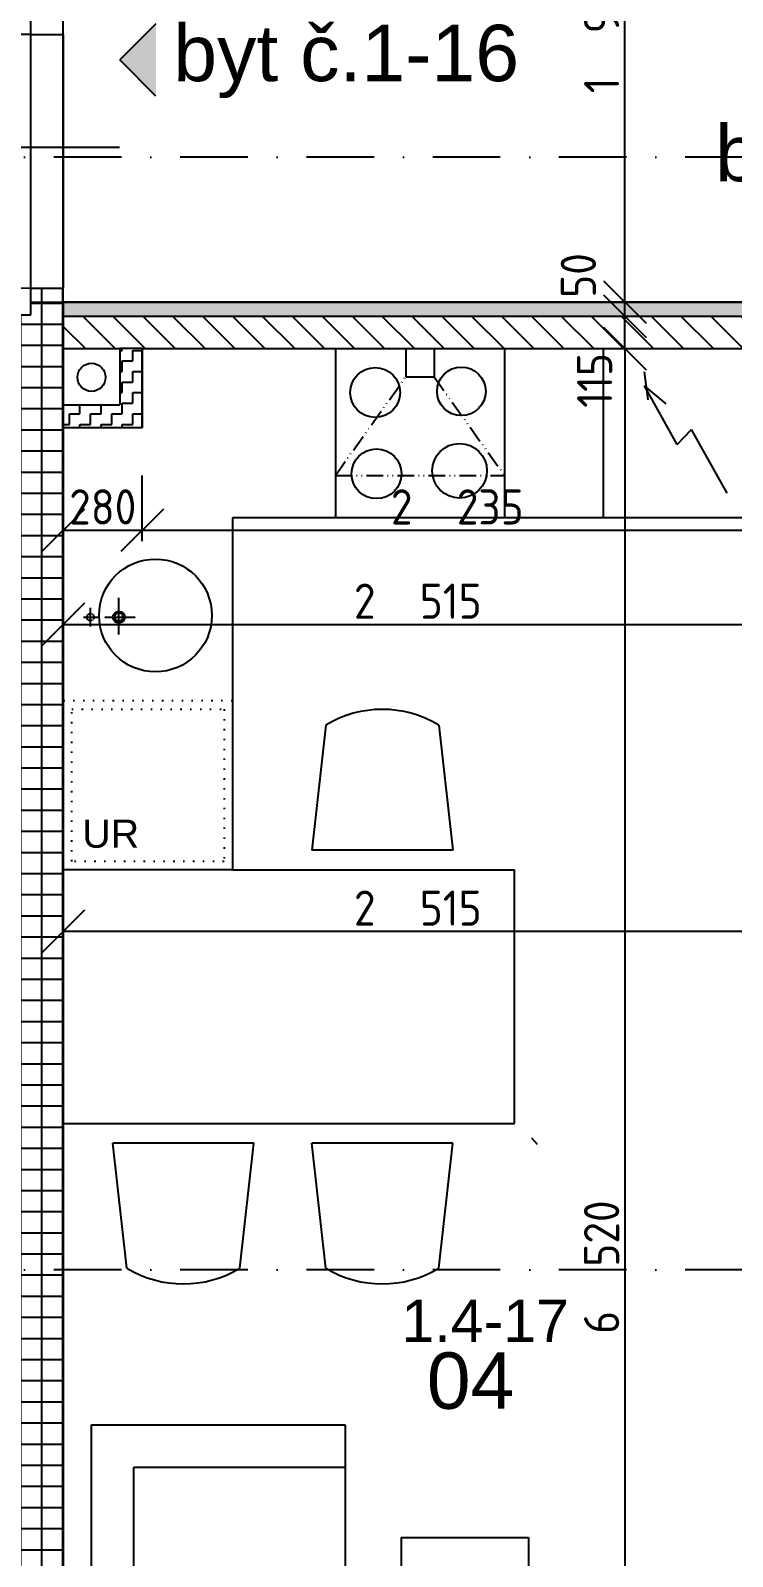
# Model space of a CAD drawing. Extents: x 4511820 to 5180432, y -1526536 to -944957.
# Drawn here: x 5129586 to 5132076, y -1295777 to -1290361 of the extents above; entities that cross this region are included whole.
import ezdxf

# ---------------------------------------------------------------- set-up
doc = ezdxf.new("R2010")
doc.units = 0
doc.header["$MEASUREMENT"] = 0
for name, pattern in [('ACAD_ISO07W100', [3.5, 0.5, -3]), ('ACAD_ISO12W100', [22, 12, -3, 0.5, -3, 0.5, -3]), ('BODKOCIARKOVANA_3', [5.6, 3, -1.3, 0, -1.3]), ('DASHED', [0.75, 0.5, -0.25])]:
    doc.linetypes.add(name, pattern=pattern)
doc.layers.get('0').update_dxf_attribs({"linetype": 'CONTINUOUS'})
doc.layers.get('Defpoints').update_dxf_attribs({"color": 61, "linetype": 'CONTINUOUS'})
for name, color, linetype in [('DVERE', 45, 'CONTINUOUS'), ('KÓTY', 4, 'CONTINUOUS'), ('MÚRY', 1, 'CONTINUOUS'), ('osi', 253, 'CONTINUOUS'), ('Plochy', 41, 'CONTINUOUS'), ('POPIS', 7, 'CONTINUOUS'), ('TENKÁ', 7, 'CONTINUOUS'), ('ZARIADENIE', 47, 'CONTINUOUS'), ('ZARIADENIE1', 145, 'CONTINUOUS'), ('zz-vetr', 52, 'CONTINUOUS'), ('ŠRAFY', 82, 'CONTINUOUS')]:
    doc.layers.add(name, color=color, linetype=linetype)
doc.styles.add('ARIAL', font='arial.ttf')
doc.styles.add('Style-Arial', font='arial.ttf')
doc.styles.add('STYLE1', font='isocp.shx')
doc.dimstyles.new('STANDARD-50', dxfattribs={"dimtxt": 125, "dimasz": 150, "dimexe": 10, "dimexo": 200, "dimgap": 20, "dimtad": 1, "dimdsep": 46, "dimlunit": 6, "dimtxsty": 'STYLE1', "dimblk1": 'OBLIQUE', "dimblk2": 'OBLIQUE', "dimsah": 1, "dimcen": 2.5, "dimse1": 1, "dimse2": 1, "dimadec": 0, "dimazin": 0, "dimtfac": 1, "dimtmove": 1, "dimatfit": 3, "dimldrblk": 'OBLIQUE', "dimfxl": 1, "dimtolj": 1, "dimtzin": 0, "dimarcsym": 0})

# ---------------------------------------------------------------- blocks, each defined once
blk = doc.blocks.new('SESACKA ROH1')
at = {"layer": 'ZARIADENIE', "color": 30, "ltscale": 0.25}
for p, q in [((4444944, -1318705.2), (4444944, -1317105.2)), ((4444944, -1317105.2), (4445844, -1317105.2)), ((4445094, -1318555.2), (4445094, -1317105.2)), ((4445844, -1317105.2), (4445844, -1317805.2)), ((4447444, -1317805.2), (4445844, -1317805.2)), ((4445844, -1317805.2), (4445844, -1318555.2)), ((4446569, -1317805.2), (4446569, -1318555.2)), ((4447294, -1318555.2), (4447294, -1317805.2)), ((4447444, -1318705.2), (4447444, -1317805.2)), ((4445094, -1318555.2), (4447294, -1318555.2)), ((4444944, -1318705.2), (4447444, -1318705.2))]:
    blk.add_line(p, q, dxfattribs=at)
at = {"layer": 'ZARIADENIE', "color": 45, "ltscale": 0.25}
blk.add_lwpolyline([(4447044, -1317155.2), (4446044, -1317155.2), (4446044, -1317605.2), (4447044, -1317605.2)], close=True, dxfattribs=at)
blk = doc.blocks.new('_OBLIQUE')
at = {"color": 0, "linetype": 'ByBlock'}
blk.add_line((-0.5, -0.5), (0.5, 0.5), dxfattribs=at)
blk = doc.blocks.new('*D25285')
at = {"layer": 'Defpoints', "color": 0}
for p in [(5131694.5, -1289385.2), (5131694.5, -1289385.2), (5131694.5, -1291325.2)]:
    blk.add_point(p, dxfattribs=at)
at = {"layer": 'KÓTY', "color": 0, "lineweight": -2}
blk.add_line((5131694.5, -1291325.2), (5131694.5, -1289385.2), dxfattribs=at)
at = {"layer": 'KÓTY', "color": 0, "linetype": 'ByBlock', "lineweight": -2, "xscale": 150, "yscale": 150, "zscale": 150}
for p, rotation in [((5131694.5, -1289385.2), 90), ((5131694.5, -1291325.2), 270)]:
    blk.add_blockref('_OBLIQUE', p, dxfattribs=dict(at, rotation=rotation))
at = {"layer": 'KÓTY', "color": 0, "insert": (5131612, -1290355.2), "char_height": 125, "attachment_point": 5, "rotation": 90, "style": 'STYLE1'}
blk.add_mtext('\\A1;1ﾠ940', dxfattribs=at)
blk = doc.blocks.new('*D25304')
at = {"layer": 'Defpoints', "color": 0}
for p in [(5132217.5, -1291490.2), (5131694.5, -1298010.2), (5132635, -1298010.2)]:
    blk.add_point(p, dxfattribs=at)
at = {"layer": 'KÓTY', "color": 0, "lineweight": -2}
blk.add_line((5131694.5, -1291490.2), (5131694.5, -1298010.2), dxfattribs=at)
at = {"layer": 'KÓTY', "color": 0, "linetype": 'ByBlock', "lineweight": -2, "xscale": 150, "yscale": 150, "zscale": 150}
for p, rotation in [((5131694.5, -1291490.2), 90), ((5131694.5, -1298010.2), 270)]:
    blk.add_blockref('_OBLIQUE', p, dxfattribs=dict(at, rotation=rotation))
at = {"layer": 'KÓTY', "color": 0, "insert": (5131612, -1294750.2), "char_height": 125, "attachment_point": 5, "rotation": 90, "style": 'STYLE1'}
blk.add_mtext('\\A1;6ﾠ520', dxfattribs=at)
blk = doc.blocks.new('*D25305')
at = {"layer": 'Defpoints', "color": 0}
for p in [(5131694.5, -1291375.2), (5131694.5, -1291375.2), (5131694.5, -1291490.2)]:
    blk.add_point(p, dxfattribs=at)
at = {"layer": 'KÓTY', "color": 0, "lineweight": -2}
blk.add_line((5131694.5, -1291490.2), (5131694.5, -1291375.2), dxfattribs=at)
at = {"layer": 'KÓTY', "color": 0, "linetype": 'ByBlock', "lineweight": -2, "xscale": 150, "yscale": 150, "zscale": 150}
for p, rotation in [((5131694.5, -1291375.2), 90), ((5131694.5, -1291490.2), 270)]:
    blk.add_blockref('_OBLIQUE', p, dxfattribs=dict(at, rotation=rotation))
at = {"layer": 'KÓTY', "color": 0, "insert": (5131587, -1291603), "char_height": 125, "attachment_point": 5, "rotation": 90, "style": 'STYLE1'}
blk.add_mtext('\\A1;115', dxfattribs=at)
blk = doc.blocks.new('*D25306')
at = {"layer": 'Defpoints', "color": 0}
for p in [(5131694.5, -1291325.2), (5131694.5, -1291325.2), (5131694.5, -1291375.2)]:
    blk.add_point(p, dxfattribs=at)
at = {"layer": 'KÓTY', "color": 0, "lineweight": -2}
blk.add_line((5131694.5, -1291375.2), (5131694.5, -1291325.2), dxfattribs=at)
at = {"layer": 'KÓTY', "color": 0, "linetype": 'ByBlock', "lineweight": -2, "xscale": 150, "yscale": 150, "zscale": 150}
for p, rotation in [((5131694.5, -1291325.2), 90), ((5131694.5, -1291375.2), 270)]:
    blk.add_blockref('_OBLIQUE', p, dxfattribs=dict(at, rotation=rotation))
at = {"layer": 'KÓTY', "color": 0, "insert": (5131529.5, -1291230.5), "char_height": 125, "attachment_point": 5, "rotation": 90, "style": 'STYLE1'}
blk.add_mtext('\\A1;50', dxfattribs=at)
blk = doc.blocks.new('*D25313')
at = {"layer": 'Defpoints', "color": 0}
for p in [(5129702.5, -1293190.2), (5132217.5, -1293190.2), (5129702.5, -1293558.5)]:
    blk.add_point(p, dxfattribs=at)
at = {"layer": 'KÓTY', "color": 0, "lineweight": -2}
blk.add_line((5132217.5, -1293558.5), (5129702.5, -1293558.5), dxfattribs=at)
at = {"layer": 'KÓTY', "color": 0, "linetype": 'ByBlock', "lineweight": -2, "xscale": 150, "yscale": 150, "zscale": 150, "rotation": 180}
blk.add_blockref('_OBLIQUE', (5129702.5, -1293558.5), dxfattribs=at)
at = {"layer": 'KÓTY', "color": 0, "linetype": 'ByBlock', "lineweight": -2, "xscale": 150, "yscale": 150, "zscale": 150}
blk.add_blockref('_OBLIQUE', (5132217.5, -1293558.5), dxfattribs=at)
at = {"layer": 'KÓTY', "color": 0, "insert": (5130960, -1293476), "char_height": 125, "attachment_point": 5, "style": 'STYLE1'}
blk.add_mtext('\\A1;2ﾠ515', dxfattribs=at)
blk = doc.blocks.new('*D25320')
at = {"layer": 'Defpoints', "color": 0}
for p in [(5129702.5, -1291800.2), (5129982.5, -1291800.2), (5129982.5, -1292134.5)]:
    blk.add_point(p, dxfattribs=at)
at = {"layer": 'KÓTY', "color": 0, "lineweight": -2}
blk.add_line((5129702.5, -1292134.5), (5129982.5, -1292134.5), dxfattribs=at)
at = {"layer": 'KÓTY', "color": 0, "linetype": 'ByBlock', "lineweight": -2, "xscale": 150, "yscale": 150, "zscale": 150, "rotation": 180}
blk.add_blockref('_OBLIQUE', (5129702.5, -1292134.5), dxfattribs=at)
at = {"layer": 'KÓTY', "color": 0, "linetype": 'ByBlock', "lineweight": -2, "xscale": 150, "yscale": 150, "zscale": 150}
blk.add_blockref('_OBLIQUE', (5129982.5, -1292134.5), dxfattribs=at)
at = {"layer": 'KÓTY', "color": 0, "insert": (5129842.5, -1292052), "char_height": 125, "attachment_point": 5, "style": 'STYLE1'}
blk.add_mtext('\\A1;280', dxfattribs=at)
blk = doc.blocks.new('*D25321')
at = {"layer": 'Defpoints', "color": 0}
for p in [(5129982.5, -1291770.2), (5132217.5, -1291820.2), (5132217.5, -1292134.5)]:
    blk.add_point(p, dxfattribs=at)
at = {"layer": 'KÓTY', "color": 0, "lineweight": -2}
blk.add_line((5129982.5, -1292134.5), (5132217.5, -1292134.5), dxfattribs=at)
at = {"layer": 'KÓTY', "color": 0, "linetype": 'ByBlock', "lineweight": -2, "xscale": 150, "yscale": 150, "zscale": 150, "rotation": 180}
blk.add_blockref('_OBLIQUE', (5129982.5, -1292134.5), dxfattribs=at)
at = {"layer": 'KÓTY', "color": 0, "linetype": 'ByBlock', "lineweight": -2, "xscale": 150, "yscale": 150, "zscale": 150}
blk.add_blockref('_OBLIQUE', (5132217.5, -1292134.5), dxfattribs=at)
at = {"layer": 'KÓTY', "color": 0, "insert": (5131100, -1292052), "char_height": 125, "attachment_point": 5, "style": 'STYLE1'}
blk.add_mtext('\\A1;2ﾠ235', dxfattribs=at)
blk = doc.blocks.new('*D25322')
at = {"layer": 'Defpoints', "color": 0}
for p in [(5129702.5, -1291770.2), (5132217.5, -1291820.2), (5132217.5, -1292469)]:
    blk.add_point(p, dxfattribs=at)
at = {"layer": 'KÓTY', "color": 0, "lineweight": -2}
blk.add_line((5129702.5, -1292469), (5132217.5, -1292469), dxfattribs=at)
at = {"layer": 'KÓTY', "color": 0, "linetype": 'ByBlock', "lineweight": -2, "xscale": 150, "yscale": 150, "zscale": 150, "rotation": 180}
blk.add_blockref('_OBLIQUE', (5129702.5, -1292469), dxfattribs=at)
at = {"layer": 'KÓTY', "color": 0, "linetype": 'ByBlock', "lineweight": -2, "xscale": 150, "yscale": 150, "zscale": 150}
blk.add_blockref('_OBLIQUE', (5132217.5, -1292469), dxfattribs=at)
at = {"layer": 'KÓTY', "color": 0, "insert": (5130960, -1292386.5), "char_height": 125, "attachment_point": 5, "style": 'STYLE1'}
blk.add_mtext('\\A1;2ﾠ515', dxfattribs=at)

msp = doc.modelspace()

# ---------------------------------------------------------------- hatches: boundary and pattern name
at = {"layer": 'TENKÁ'}
h = msp.add_hatch(color=256, dxfattribs=at)
h.dxf.hatch_style = 1
h.paths.add_polyline_path([(5130030.91, -1290336.781), (5130030.91, -1290593.602), (5129902.5, -1290465.191)])
at = {"layer": 'ŠRAFY', "ltscale": 0.25}
h = msp.add_hatch(dxfattribs=at)
h.set_pattern_fill('ANSI37', color=256, scale=600, angle=45)
h.set_pattern_definition([(90, (-3307273.674, 493071.734), (-75, 1e-14), []), (180, (-3307273.674, 493071.734), (-1e-14, -75), [])])
h.paths.add_polyline_path([(5129702.5, -1291820.191), (5129702.5, -1291740.191), (5129702.5, -1291440.191), (5129702.5, -1291325.191), (5129702.5, -1291275.191), (5129587.5, -1291275.191), (5129587.5, -1291370.191), (5129402.5, -1291370.191), (5129402.5, -1291450.191), (5129402.5, -1292025.191), (5129402.5, -1292165.191), (5129402.5, -1292170.191), (5129402.5, -1293420.191), (5129402.5, -1294020.191), (5129402.5, -1294915.191), (5129402.5, -1299245.191), (5129702.5, -1299245.191), (5129702.5, -1298185.191), (5129702.5, -1298010.191), (5129702.5, -1294190.191), (5129702.5, -1293290.191), (5129702.5, -1292690.191)])
at = {"layer": 'ŠRAFY'}
h = msp.add_hatch(dxfattribs=at)
h.set_pattern_fill('DOTS', color=256, scale=250)
h.set_pattern_definition([(0, (9e-09, -175831), (7.8125, 15.625), [0, -15.625])])
h.paths.add_polyline_path([(5133042.5, -1291325.191), (5129702.5, -1291325.191), (5129702.5, -1291375.191), (5133042.5, -1291375.191)])
at = {"layer": 'ŠRAFY', "ltscale": 0.25}
h = msp.add_hatch(dxfattribs=at)
h.set_pattern_fill('ANSI31', color=256, scale=600, angle=90, style=0)
h.set_pattern_definition([(135, (-2904913.184, 46831.926), (-53.0330086, -53.0330086), [])])
h.paths.add_polyline_path([(5129702.5, -1291490.191), (5129902.5, -1291490.191), (5129982.5, -1291490.191), (5130667.5, -1291490.191), (5130917.5, -1291490.191), (5131017.5, -1291490.191), (5131267.5, -1291490.191), (5131617.5, -1291490.191), (5132217.5, -1291490.191), (5132332.5, -1291490.191), (5132902.5, -1291490.191), (5132932.5, -1291490.191), (5133042.5, -1291490.191), (5133042.5, -1291375.191), (5129702.5, -1291375.191)])
h = msp.add_hatch(dxfattribs=at)
h.set_pattern_fill('ZIGZAG', color=256, scale=300, style=0)
h.set_pattern_definition([(0, (-68338.5, 127991), (37.5, 37.5), [37.5, -37.5]), (90, (-68301, 127991), (-37.5, 37.5), [37.5, -37.5])])
h.paths.add_polyline_path([(5129902.5, -1291690.191), (5129702.5, -1291690.191), (5129702.5, -1291770.191), (5129982.5, -1291770.191), (5129982.5, -1291490.191), (5129902.5, -1291490.191)])

# ---------------------------------------------------------------- linework, layer by layer
at = {"layer": 'DVERE'}
for p, q in [((5129587.5, -1290375.191), (5128687.5, -1290375.191)), ((5129587.5, -1291275.191), (5129587.5, -1290375.191)), ((5129702.5, -1290375.191), (5129702.5, -1291275.191))]:
    msp.add_line(p, q, dxfattribs=at)
at = {"layer": 'DVERE', "ltscale": 0.25}
msp.add_line((5127965.558, -1290775.191), (5129902.156, -1290775.191), dxfattribs=at)
msp.add_line((5127965.558, -1290775.191), (5129902.156, -1290775.191), dxfattribs=at)
at = {"layer": 'DVERE'}
msp.add_arc((5129587.5, -1290375.191), 900, 180, 270, dxfattribs=at)
at = {"layer": 'KÓTY'}
msp.add_line((5129982.5, -1292173), (5129982.5, -1291940), dxfattribs=at)
at = {"layer": 'MÚRY'}
for p, q in [((5129702.5, -1290375.191), (5129702.5, -1286325.191)), ((5129587.5, -1290375.191), (5129587.5, -1290325.191)), ((5129702.5, -1290375.191), (5129702.5, -1290325.191)), ((5129587.5, -1290375.191), (5129702.5, -1290375.191)), ((5129587.5, -1291275.191), (5129702.5, -1291275.191)), ((5129587.5, -1291370.191), (5129587.5, -1291275.191)), ((5129702.5, -1291325.191), (5129702.5, -1291275.191)), ((5129702.5, -1291325.191), (5133142.5, -1291325.191)), ((5129102.5, -1291370.191), (5129587.5, -1291370.191)), ((5129702.5, -1291490.191), (5129702.5, -1291690.191)), ((5129702.5, -1291490.191), (5129902.5, -1291490.191)), ((5129902.5, -1291490.191), (5129902.5, -1291690.191)), ((5129982.5, -1291490.191), (5132217.5, -1291490.191)), ((5129982.5, -1291490.191), (5129982.5, -1291770.191)), ((5129702.5, -1291690.191), (5129902.5, -1291690.191)), ((5129702.5, -1291770.191), (5129702.5, -1298010.191)), ((5129702.5, -1291770.191), (5129982.5, -1291770.191))]:
    msp.add_line(p, q, dxfattribs=at)
at = {"layer": 'osi', "linetype": 'BODKOCIARKOVANA_3', "ltscale": 80}
for p, q in [((5157242.5, -1290810.191), (5093572.5, -1290810.191)), ((5157242.5, -1294760.191), (5093572.5, -1294760.191))]:
    msp.add_line(p, q, dxfattribs=at)
at = {"layer": 'Plochy'}
for points in [[(5129702.5, -1291325.191), (5129702.5, -1289385.191), (5130902.5, -1289385.191), (5130902.5, -1289665.191), (5132002.5, -1289665.191), (5132002.5, -1289700.191), (5132202.5, -1289700.191), (5132202.5, -1288275.191), (5134002.5, -1288275.191), (5134002.5, -1286325.191), (5136042.5, -1286325.191), (5136042.5, -1289510.191), (5135757.5, -1289510.191), (5135757.5, -1289990.191), (5136042.5, -1289990.191), (5136042.5, -1291325.191)], [(5129702.5, -1291770.191), (5129982.5, -1291770.191), (5129982.5, -1291490.191), (5132217.5, -1291490.191), (5132217.5, -1293190.191), (5134042.5, -1293190.191), (5134042.5, -1294855.191), (5132967.5, -1294855.191), (5132967.5, -1294510.191), (5132852.5, -1294510.191), (5132852.5, -1298010.191), (5129702.5, -1298010.191)]]:
    msp.add_lwpolyline(points, close=True, dxfattribs=at)
at = {"layer": 'TENKÁ'}
for p, q in [((5130030.91, -1290336.781), (5129902.5, -1290465.191)), ((5130030.91, -1290593.602), (5129902.5, -1290465.191)), ((5129587.5, -1291325.191), (5129702.5, -1291325.191)), ((5129702.5, -1291325.191), (5129702.5, -1291490.191)), ((5129702.5, -1291375.191), (5133142.5, -1291375.191)), ((5129982.5, -1291490.191), (5129902.5, -1291490.191)), ((5129702.5, -1291690.191), (5129702.5, -1291770.191))]:
    msp.add_line(p, q, dxfattribs=at)
at = {"layer": 'ZARIADENIE', "color": 45, "ltscale": 0.25}
for p, q in [((5130633.997, -1292826.455), (5130583.997, -1293270.583)), ((5131033.997, -1292826.455), (5131083.997, -1293270.583)), ((5131083.997, -1293270.583), (5130583.997, -1293270.583)), ((5130302.5, -1293340.191), (5131302.5, -1293340.191)), ((5131302.5, -1294240.191), (5131302.5, -1293340.191)), ((5129702.5, -1294240.191), (5131302.5, -1294240.191)), ((5129928.34, -1294753.928), (5129878.34, -1294309.8)), ((5130378.34, -1294309.8), (5129878.34, -1294309.8)), ((5130328.34, -1294753.928), (5130378.34, -1294309.8)), ((5130633.997, -1294753.928), (5130583.997, -1294309.8)), ((5131083.997, -1294309.8), (5130583.997, -1294309.8)), ((5131033.997, -1294753.928), (5131083.997, -1294309.8))]:
    msp.add_line(p, q, dxfattribs=at)
at = {"layer": 'ZARIADENIE', "ltscale": 0.25}
msp.add_line((5131384.065, -1294315.324), (5131364.272, -1294292.78), dxfattribs=at)
at = {"layer": 'ZARIADENIE', "color": 45, "ltscale": 0.25}
for centre, start, end in [((5130833.997, -1293156.478), 58.783386, 121.216614), ((5130128.34, -1294423.904), 238.783386, 301.216614), ((5130833.997, -1294423.904), 238.783386, 301.216614)]:
    msp.add_arc(centre, 385.896, start, end, dxfattribs=at)
at = {"layer": 'ZARIADENIE1', "color": 8, "ltscale": 0.25}
for p, q in [((5130667.5, -1291490.191), (5130667.5, -1292090.191)), ((5130667.5, -1291490.191), (5130667.5, -1292090.191)), ((5130917.5, -1291490.191), (5130917.5, -1291590.191)), ((5131017.5, -1291490.191), (5131017.5, -1291590.191)), ((5131267.5, -1291490.191), (5131267.5, -1292090.191)), ((5131267.5, -1291490.191), (5131267.5, -1292090.191)), ((5131267.5, -1291490.191), (5131267.5, -1292090.191)), ((5131617.5, -1291490.191), (5131617.5, -1292090.191)), ((5130917.5, -1291590.191), (5131017.5, -1291590.191)), ((5132217.5, -1292090.191), (5130302.5, -1292090.191)), ((5130302.5, -1292090.191), (5130302.5, -1293340.191)), ((5130302.5, -1293340.191), (5129702.5, -1293340.191))]:
    msp.add_line(p, q, dxfattribs=at)
at = {"layer": 'ZARIADENIE1', "color": 8, "linetype": 'ACAD_ISO12W100', "ltscale": 5}
for p, q in [((5130667.5, -1291940.191), (5130917.5, -1291590.191)), ((5131017.5, -1291590.191), (5131267.5, -1291940.191)), ((5130667.5, -1291940.191), (5131267.5, -1291940.191))]:
    msp.add_line(p, q, dxfattribs=at)
at = {"layer": 'ZARIADENIE1', "color": 8}
for p, q in [((5131776.76, -1291671.531), (5131763.876, -1291572.273)), ((5131879.592, -1291830.249), (5131763.876, -1291622.273)), ((5131841.425, -1291685.552), (5131763.876, -1291622.273)), ((5131879.592, -1291830.249), (5131931.425, -1291777.377)), ((5132057.352, -1292003.703), (5131931.425, -1291777.377))]:
    msp.add_line(p, q, dxfattribs=at)
at = {"layer": 'ZARIADENIE1', "color": 8, "linetype": 'DASHED'}
for p, q in [((5129899.269, -1292506.152), (5129899.269, -1292374.699)), ((5129798.846, -1292476.028), (5129798.846, -1292410.301)), ((5129774.199, -1292443.164), (5129826.232, -1292443.164)), ((5129848.604, -1292443.164), (5129958.149, -1292443.164))]:
    msp.add_line(p, q, dxfattribs=at)
at = {"layer": 'ZARIADENIE1', "color": 8, "linetype": 'ACAD_ISO07W100', "ltscale": 10}
msp.add_line((5130302.5, -1292740.191), (5129702.5, -1292740.191), dxfattribs=at)
msp.add_lwpolyline([(5129732.5, -1292770.191), (5130272.5, -1292770.191), (5130272.5, -1293310.191), (5129732.5, -1293310.191)], close=True, dxfattribs=at)
at = {"layer": 'ZARIADENIE1', "color": 8, "ltscale": 0.25}
for centre, radius in [((5130808.949, -1291645.957), 88.387), ((5131114.624, -1291641.748), 86.283), ((5131108.303, -1291923.745), 96.805), ((5130813.344, -1291934.267), 88.387), ((5130029.412, -1292437.316), 200)]:
    msp.add_circle(centre, radius, dxfattribs=at)
at = {"layer": 'ZARIADENIE1', "color": 8, "linetype": 'DASHED'}
msp.add_circle((5129798.846, -1292443.478), 12.931, dxfattribs=at)
at = {"layer": 'ZARIADENIE1', "color": 8, "linetype": 'Continuous'}
for centre, radius in [((5129899.536, -1292443.437), 20.877), ((5129899.269, -1292443.164), 14.781)]:
    msp.add_circle(centre, radius, dxfattribs=at)
at = {"layer": 'zz-vetr'}
msp.add_circle((5129802.5, -1291591.994), 50, dxfattribs=at)

# ---------------------------------------------------------------- block references
at = {"layer": 'Plochy', "color": 2, "xscale": -1, "rotation": 270}
msp.add_blockref('SESACKA ROH1', (6448507.691, -5742754.191), dxfattribs=at)

# ---------------------------------------------------------------- texts
at = {"layer": 'POPIS', "color": 11, "ltscale": 0.25, "style": 'Style-Arial'}
for s, p in [('byt č.1-16', (5130092.507, -1290540.855)), ('byt č.1-17', (5132014.472, -1290896.092))]:
    msp.add_text(s, height=200, dxfattribs=at).set_placement(p)
at = {"layer": 'POPIS', "lineweight": 40, "ltscale": 0.25, "style": 'ARIAL'}
for s, height, p in [('1.4-17', 150, (5130901.911, -1295015.579)), ('04', 200, (5130991.938, -1295253.118))]:
    msp.add_text(s, height=height, dxfattribs=at).set_placement(p)
at = {"layer": 'ZARIADENIE1', "color": 8, "ltscale": 0.25, "style": 'ARIAL'}
msp.add_text('UR', height=100, dxfattribs=at).set_placement((5129769.81, -1293261.608))

# ---------------------------------------------------------------- dimensions: what is measured, and where the dimension line sits
at = {"layer": 'KÓTY'}
for base, p1, p2, picture, middle in [((5131694.5, -1289385.191), (5131694.5, -1291325.191), (5131694.5, -1289385.191), '*D25285', (5131611.957, -1290355.191)), ((5131694.5, -1298010.191), (5132217.5, -1291490.191), (5132635, -1298010.191), '*D25304', (5131611.957, -1294750.191))]:
    dim = msp.add_linear_dim(base=base, p1=p1, p2=p2, angle=90, dimstyle='STANDARD-50', dxfattribs=at)
    dim.commit()
    dim.dimension.update_dxf_attribs({"geometry": picture, "text_midpoint": middle})
for base, p1, p2, picture, middle in [((5131694.5, -1291325.191), (5131694.5, -1291375.191), (5131694.5, -1291325.191), '*D25306', (5131612, -1291230.5)), ((5131694.5, -1291375.191), (5131694.5, -1291490.191), (5131694.5, -1291375.191), '*D25305', (5131669.5, -1291603))]:
    dim = msp.add_linear_dim(base=base, p1=p1, p2=p2, angle=90, dimstyle='STANDARD-50', dxfattribs=at)
    dim.commit()
    dim.dimension.update_dxf_attribs({"geometry": picture, "text_midpoint": middle, "dimtype": 160})
for base, p1, p2, picture, middle in [((5132217.5, -1292469), (5129702.5, -1291770.191), (5132217.5, -1291820.191), '*D25322', (5130960, -1292386.457)), ((5132217.5, -1292134.5), (5129982.5, -1291770.191), (5132217.5, -1291820.191), '*D25321', (5131100, -1292051.957)), ((5129982.5, -1292134.5), (5129702.5, -1291800.191), (5129982.5, -1291800.191), '*D25320', (5129842.5, -1292052)), ((5129702.5, -1293558.5), (5132217.5, -1293190.191), (5129702.5, -1293190.191), '*D25313', (5130960, -1293475.957))]:
    dim = msp.add_linear_dim(base=base, p1=p1, p2=p2, dimstyle='STANDARD-50', dxfattribs=at)
    dim.commit()
    dim.dimension.update_dxf_attribs({"geometry": picture, "text_midpoint": middle})

doc.saveas('drawing.dxf')
